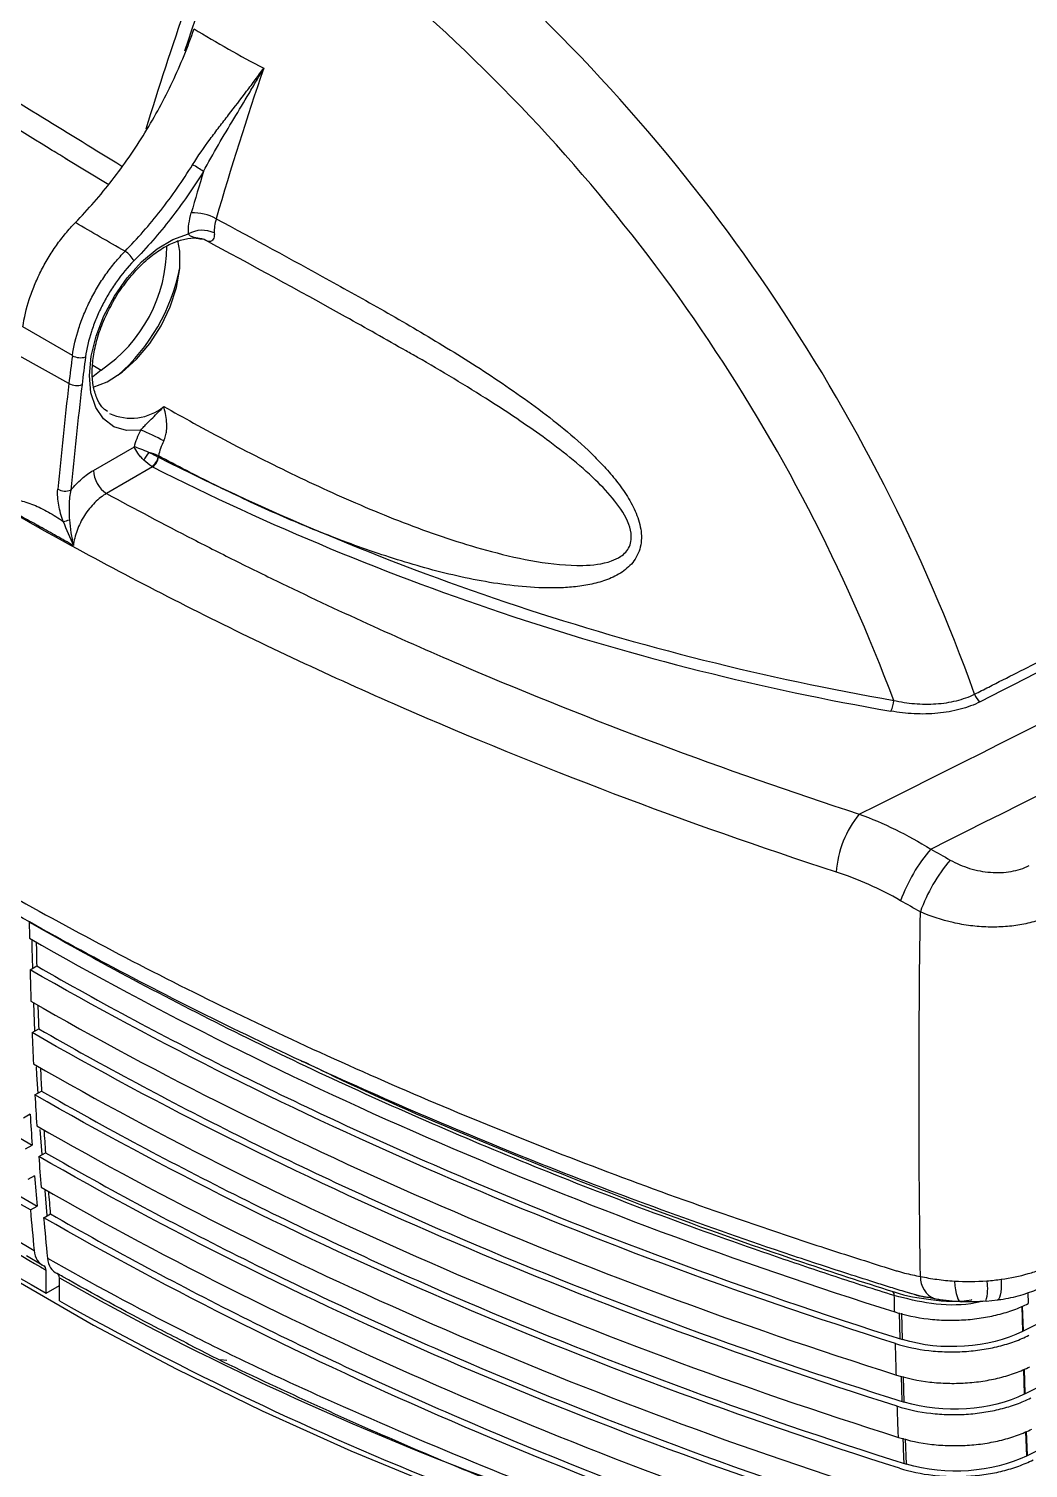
# Model space of a CAD drawing. Extents: x 14.8 to 109.8, y 1.6 to 86.6.
# Drawn here: x 17.715 to 20.906, y 3.93 to 8.526 of the extents above; entities that cross this region are included whole.
import ezdxf

# ---------------------------------------------------------------- set-up
doc = ezdxf.new("R2010")
doc.units = 0
doc.header["$MEASUREMENT"] = 0
doc.layers.add('OBJECT', color=7, linetype='CONTINUOUS')

msp = doc.modelspace()

# ---------------------------------------------------------------- linework, layer by layer
at = {"layer": 'OBJECT'}
for p, q in [((17.831, 8.1128), (17.9701, 8.0289)), ((17.8539, 7.4822), (17.6957, 7.5743)), ((17.8426, 7.3931), (17.684, 7.482)), ((17.9188, 7.4521), (17.9453, 7.4363)), ((17.9453, 7.4363), (17.9186, 7.4141)), ((17.9208, 7.1157), (18.0516, 7.1913)), ((18.1098, 7.1269), (17.9632, 7.0422)), ((18.1289, 7.1623), (18.1281, 7.1584)), ((17.7187, 5.5211), (17.7399, 5.5333)), ((17.7339, 5.3257), (17.7305, 5.4148)), ((17.7249, 5.3205), (17.7461, 5.3328)), ((17.7342, 5.1217), (17.7554, 5.134)), ((17.7188, 5.0598), (17.6975, 5.0475)), ((17.7572, 4.9309), (17.7514, 5.0108)), ((17.7041, 4.9493), (17.7254, 4.9615)), ((17.7466, 4.9248), (17.7678, 4.937)), ((17.7328, 4.8637), (17.7115, 4.8514)), ((17.7196, 4.7541), (17.7409, 4.7664)), ((17.7621, 4.7296), (17.7834, 4.7419)), ((17.7076, 4.6089), (17.7572, 4.579)), ((17.7702, 4.4883), (17.8124, 4.5127)), ((20.6074, 4.4701), (20.5941, 4.4727)), ((20.7718, 4.4633), (20.8078, 4.4675)), ((20.9053, 4.4905), (20.9061, 4.4551)), ((20.4976, 4.3427), (20.4951, 4.4257)), ((20.5043, 4.3404), (20.5022, 4.4242)), ((20.8854, 4.4467), (20.8874, 4.3664)), ((20.8869, 4.4474), (20.8889, 4.3672)), ((20.8873, 4.4475), (20.8896, 4.3687)), ((18.3469, 4.2733), (18.3269, 4.2757)), ((20.8908, 4.2453), (20.8933, 4.1662)), ((20.8924, 4.246), (20.8949, 4.167)), ((20.8932, 4.2463), (20.8955, 4.1683)), ((20.5036, 4.1424), (20.5011, 4.224)), ((20.5103, 4.1401), (20.5077, 4.2227)), ((20.8974, 4.0464), (20.9004, 3.9684)), ((20.899, 4.047), (20.902, 3.9692)), ((20.8991, 4.0471), (20.9026, 3.9707)), ((20.5174, 3.9423), (20.5144, 4.0236))]:
    msp.add_line(p, q, dxfattribs=at)
at = {"layer": 'OBJECT', "flags": 128}
for points in [[(18.072, 7.2446), (18.0263, 7.2432), (17.9861, 7.2552), (17.9529, 7.2801), (17.9283, 7.3168), (17.9132, 7.3637), (17.9083, 7.419), (17.9139, 7.4801), (17.9296, 7.5446), (17.9547, 7.6097), (17.9884, 7.6727), (18.029, 7.7308), (18.0749, 7.7816), (18.1242, 7.823), (18.1747, 7.8531), (18.2243, 7.8708)], [(17.9203, 7.3811), (17.9649, 7.3987), (18.0126, 7.4293), (18.0588, 7.4707), (18.1011, 7.521), (18.1375, 7.5778), (18.1665, 7.6385), (18.1866, 7.7003), (18.1969, 7.7602), (18.1969, 7.8155), (18.1907, 7.8503)], [(17.727, 5.5259), (17.7254, 5.5906), (17.7249, 5.6163)], [(16.5681, 5.3493), (16.7643, 5.1759), (16.9727, 5.0073), (17.193, 4.8438), (17.4249, 4.6857), (17.6679, 4.5333), (17.9216, 4.3868), (18.1856, 4.2466), (18.4595, 4.1127), (18.7426, 3.9855), (19.0347, 3.8652), (19.3352, 3.7519)], [(17.744, 5.1274), (17.7407, 5.1861), (17.7393, 5.2115)], [(17.7735, 4.7362), (17.7687, 4.7899), (17.7665, 4.8159)], [(20.6703, 4.5272), (20.6719, 4.5122), (20.6738, 4.4989), (20.6761, 4.4873), (20.6787, 4.4777), (20.6816, 4.4701), (20.6848, 4.4649), (20.6881, 4.4619), (20.6916, 4.4613)], [(20.8201, 4.5329), (20.8201, 4.5176), (20.8196, 4.5039), (20.8185, 4.4921), (20.8169, 4.4824), (20.8148, 4.475), (20.8122, 4.4699), (20.8092, 4.4673), (20.808, 4.4669)], [(20.5806, 4.4754), (20.5624, 4.4789), (20.5159, 4.4916), (20.5159, 4.4916), (20.5159, 4.4916)]]:
    msp.add_lwpolyline(points, dxfattribs=at)
at = {"layer": 'OBJECT'}
for centre, radius, start, end in [((27.9746, 5.1996), 10.333, 158.47585, 163.09079), ((28.0656, 5.1805), 10.3835, 158.49791, 161.6186), ((15.3006, 4.4485), 5.7745, 19.76534, 48.6354), ((15.2572, 4.425), 5.5741, 20.5476, 48.0287), ((27.9398, 5.147), 10.018, 161.0503, 163.93287), ((17.9832, 7.6526), 0.5078, 55.2933, 59.9267), ((27.7437, 5.2015), 9.8962, 163.15074, 163.94579), ((18.2394, 7.7844), 0.154, 61.4259, 92.2318), ((18.2687, 7.7929), 0.0897, 64.6783, 119.6944), ((17.6812, 7.8298), 0.4739, 303.8652, 0.2139), ((17.9831, 7.7507), 0.0753, 27.0154, 59.0853), ((17.5902, 7.8841), 0.619, 311.3343, 348.671), ((21.853, 6.9296), 4.0371, 172.1339, 173.4081), ((17.8798, 7.5308), 0.0551, 241.9502, 286.6952), ((21.8645, 6.9297), 4.0065, 172.1347, 173.4075), ((34.0868, 5.5161), 16.3523, 173.40881, 174.59747), ((17.8675, 7.4401), 0.0532, 242.1553, 288.6188), ((34.0993, 5.5161), 16.3227, 173.40892, 174.59726), ((18.0411, 7.4478), 0.1652, 245.445, 309.307), ((17.887, 6.7576), 0.5209, 60.2413, 69.1978), ((18.2735, 7.0364), 0.2223, 141.9968, 149.6262), ((18.0729, 7.0542), 0.1217, 62.5899, 77.9191), ((18.0781, 7.1702), 0.0514, 305.0055, 346.6397), ((18.081, 7.1666), 0.0491, 305.9885, 349.6347), ((21.9073, 14.6547), 8.4314, 243.23058, 260.16984), ((21.9241, 14.6952), 8.4389, 243.27655, 260.12387), ((18.0129, 7.1199), 0.0922, 182.6055, 237.3944), ((17.8311, 7.1014), 0.0516, 242.3493, 290.3394), ((17.7839, 7.1272), 0.1794, 283.0851, 289.7014), ((-31.9591, 111.0456), 117.3404, 296.482996, 297.455829), ((-31.8454, 111.0184), 117.4669, 296.514714, 297.507619), ((20.7812, 6.4156), 0.0485, 197.2517, 233.4761), ((20.3808, 6.3876), 0.096, 334.9853, 356.2939), ((-30.9809, 107.8154), 115.7239, 296.629597, 298.446018), ((20.6095, 5.8148), 0.3167, 140.0573, 176.6766), ((20.9873, 5.5672), 0.5188, 139.1166, 160.3269), ((21.058, 5.5297), 0.5268, 139.5369, 160.4192), ((-30.9788, 107.6062), 115.7176, 296.633273, 298.446025), ((30.8646, 5.8228), 13.1494, 180.65139, 180.87491), ((-30.9753, 107.3923), 115.7048, 296.638473, 298.446021), ((30.9519, 5.8372), 13.2155, 180.98445, 181.31736), ((20.9092, 10.0536), 6.3896, 224.5879, 240.57594), ((30.5785, 5.8167), 12.8631, 181.31686, 181.7647), ((30.4439, 5.8251), 12.7073, 181.87905, 182.22038), ((30.2242, 5.8041), 12.5086, 182.21562, 182.67231), ((30.7334, 5.8436), 12.9973, 182.80082, 183.12975), ((29.9361, 5.7895), 12.2202, 183.13241, 183.59606), ((29.6787, 5.8132), 11.9836, 183.60436, 184.07522), ((29.7139, 5.7882), 11.9763, 183.72346, 184.07524), ((21.526, 11.0441), 7.4919, 234.66147, 239.91119), ((29.5834, 5.7662), 11.8667, 184.06604, 184.53967), ((29.3702, 5.7899), 11.6742, 184.55039, 185.02989), ((29.4611, 5.7695), 11.7229, 184.6751, 185.02916), ((29.1596, 5.7587), 11.484, 185.01846, 185.66442), ((29.202, 5.7342), 11.484, 185.01846, 185.66442), ((22.5446, 12.8804), 9.5918, 240.43853, 249.96308), ((20.6375, 4.5394), 0.0756, 177.9897, 246.5658), ((20.6377, 4.5021), 0.139, 343.7126, 10.6887), ((22.8957, 13.5473), 10.4091, 240.76902, 255.91269), ((20.4635, 4.4826), 0.0151, 353.4062, 46.561), ((24.1451, 15.3501), 13.7095, 233.82436, 245.9685), ((24.0996, 15.4796), 13.9805, 233.93806, 246.06731), ((24.0632, 15.411), 14.1273, 233.93811, 246.06727)]:
    msp.add_arc(centre, radius, start, end, dxfattribs=at)
for points, knots in [([(17.678, 7.423), (17.6569, 7.4353), (17.5521, 7.4965), (17.3793, 7.6164), (17.161, 7.789), (16.9837, 7.9628), (16.8638, 8.1176), (16.7916, 8.2381), (16.7486, 8.3333), (16.7218, 8.4232), (16.7138, 8.4857), (16.7141, 8.5321), (16.7188, 8.5708), (16.7353, 8.6153), (16.7666, 8.6554), (16.8182, 8.6814), (16.886, 8.6868), (16.9911, 8.6666), (17.13, 8.614), (17.3047, 8.5199), (17.5118, 8.3945), (17.7449, 8.2513), (17.9269, 8.1398), (18.012, 8.0877)], [0, 0, 0, 0, 0.022332, 0.110586, 0.198728, 0.288602, 0.350567, 0.382839, 0.415012, 0.439034, 0.456667, 0.460787, 0.472881, 0.485001, 0.499828, 0.524551, 0.557551, 0.590697, 0.662653, 0.734957, 0.807225, 0.90989, 1, 1, 1, 1]), ([(20.7349, 6.4013), (20.7499, 6.4089), (20.8252, 6.4469), (21.141, 6.6068), (21.9197, 7.005), (23.1043, 7.6263), (24.1769, 8.2051), (24.7736, 8.5364), (24.9089, 8.6115)], [0, 0, 0, 0, 0.010594, 0.052969, 0.22247, 0.561523, 0.900577, 1, 1, 1, 1]), ([(24.9089, 8.577), (24.6447, 8.4306), (24.0164, 8.0827), (23.0086, 7.5424), (21.889, 6.9542), (21.1312, 6.5692), (20.7523, 6.3767)], [0, 0, 0, 0, 0.194775, 0.46307, 0.731535, 1, 1, 1, 1]), ([(17.8635, 7.9072), (17.9046, 7.9494), (17.9437, 7.9945), (17.9992, 8.0663), (18.0172, 8.0909), (18.0522, 8.1416), (18.0692, 8.1677), (18.1179, 8.2472), (18.1472, 8.3013), (18.1865, 8.3844), (18.1988, 8.4124), (18.2219, 8.4689), (18.2326, 8.4975), (18.2424, 8.526)], [0, 0, 0, 0, 0.25, 0.25, 0.375, 0.375, 0.5, 0.5, 0.75, 0.75, 0.875, 0.875, 1, 1, 1, 1]), ([(17.8378, 8.1083), (17.8216, 8.1181), (17.7101, 8.1861), (17.5432, 8.2904), (17.3975, 8.3745), (17.3389, 8.4083)], [0, 0, 0, 0, 0.092436, 0.635627, 1, 1, 1, 1]), ([(18.2377, 8.092), (18.2553, 8.1202), (18.2743, 8.1471), (18.3033, 8.1867), (18.3131, 8.1997), (18.3328, 8.2256), (18.3427, 8.2385), (18.3721, 8.2766), (18.3915, 8.3016), (18.4196, 8.3387), (18.4289, 8.351), (18.4425, 8.3695), (18.447, 8.3756), (18.4559, 8.3879), (18.4604, 8.3941), (18.4647, 8.4002)], [0, 0, 0, 0, 0.25, 0.25, 0.375, 0.375, 0.5, 0.5, 0.75, 0.75, 0.875, 0.875, 0.9375, 0.9375, 1, 1, 1, 1]), ([(18.2723, 8.07), (18.2875, 8.0993), (18.3037, 8.1277), (18.3363, 8.1837), (18.3529, 8.2113), (18.3858, 8.2659), (18.4021, 8.2929), (18.426, 8.3333), (18.4339, 8.3467), (18.4495, 8.3735), (18.4572, 8.3869), (18.4647, 8.4002)], [0, 0, 0, 0, 0.25, 0.25, 0.5, 0.5, 0.75, 0.75, 0.875, 0.875, 1, 1, 1, 1]), ([(18.0218, 7.8154), (18.0416, 7.8356), (18.0611, 7.8568), (18.0992, 7.9003), (18.1362, 7.9452), (18.1712, 7.9927), (18.2053, 8.0414), (18.2218, 8.0665), (18.2377, 8.092)], [0, 0, 0, 0, 0.25, 0.25, 0.5, 0.75, 0.75, 1, 1, 1, 1]), ([(18.2723, 8.07), (18.2394, 8.0171), (18.2044, 7.9669), (18.1304, 7.8719), (18.0913, 7.8271), (18.0502, 7.7849)], [0, 0, 0, 0, 0.5, 0.5, 1, 1, 1, 1]), ([(17.6957, 7.5743), (17.6997, 7.6031), (17.7066, 7.6323), (17.7209, 7.6769), (17.7265, 7.692), (17.7387, 7.7216), (17.7454, 7.7363), (17.76, 7.7651), (17.7678, 7.7794), (17.7846, 7.8074), (17.7936, 7.8212), (17.8122, 7.8475), (17.8219, 7.8601), (17.8421, 7.8844), (17.8526, 7.8961), (17.8635, 7.9072)], [0, 0, 0, 0, 0.25, 0.25, 0.375, 0.375, 0.5, 0.5, 0.625, 0.625, 0.75, 0.75, 0.875, 0.875, 1, 1, 1, 1]), ([(18.3131, 7.9196), (18.4311, 7.8555), (18.5519, 7.7902), (18.7363, 7.6885), (18.7983, 7.6539), (18.9231, 7.5826), (18.986, 7.5458), (19.0805, 7.4882), (19.1121, 7.4685), (19.1752, 7.4281), (19.2068, 7.4074), (19.2697, 7.3645), (19.3009, 7.3425), (19.3628, 7.2967), (19.3935, 7.273), (19.4535, 7.2233), (19.4829, 7.1975), (19.5253, 7.1562), (19.5391, 7.142), (19.5661, 7.1126), (19.5791, 7.0974), (19.6038, 7.0658), (19.6156, 7.0494), (19.6368, 7.0152), (19.6462, 6.9975), (19.6576, 6.9698), (19.661, 6.9604), (19.6664, 6.9409), (19.6684, 6.9311), (19.6708, 6.9116), (19.6711, 6.9017), (19.6698, 6.8824), (19.6681, 6.8731), (19.6628, 6.8552), (19.6591, 6.8466), (19.65, 6.8308), (19.6446, 6.8235), (19.627, 6.8037), (19.6131, 6.7932), (19.5829, 6.7756), (19.5668, 6.7688), (19.5339, 6.7578), (19.517, 6.7536), (19.4826, 6.747), (19.4651, 6.7447), (19.4303, 6.7416), (19.4129, 6.7407), (19.3605, 6.7399), (19.3255, 6.7415), (19.2556, 6.7478), (19.2206, 6.7525), (19.1509, 6.7641), (19.1162, 6.7711), (19.0132, 6.7944), (18.9458, 6.8134), (18.813, 6.8556), (18.7477, 6.8789), (18.6189, 6.9287), (18.5555, 6.9552), (18.4305, 7.0107), (18.3689, 7.0397), (18.2476, 7.0996), (18.1877, 7.1305), (18.1289, 7.1623)], [0, 0, 0, 0, 0.125, 0.125, 0.1875, 0.1875, 0.25, 0.25, 0.28125, 0.28125, 0.3125, 0.3125, 0.34375, 0.34375, 0.375, 0.375, 0.40625, 0.40625, 0.421875, 0.421875, 0.4375, 0.4375, 0.453125, 0.453125, 0.46875, 0.46875, 0.476562, 0.476562, 0.484375, 0.484375, 0.492187, 0.492187, 0.5, 0.5, 0.507812, 0.507812, 0.515625, 0.515625, 0.53125, 0.53125, 0.546875, 0.546875, 0.5625, 0.5625, 0.578125, 0.578125, 0.59375, 0.59375, 0.625, 0.625, 0.65625, 0.65625, 0.6875, 0.6875, 0.75, 0.75, 0.8125, 0.8125, 0.875, 0.875, 0.9375, 0.9375, 1, 1, 1, 1]), ([(18.2243, 7.8708), (18.2239, 7.8812), (18.2245, 7.8923), (18.2276, 7.9148), (18.23, 7.9264), (18.2334, 7.9383)], [0, 0, 0, 0, 0.5, 0.5, 1, 1, 1, 1]), ([(18.3131, 7.9196), (18.3108, 7.9116), (18.3091, 7.9038), (18.3071, 7.8885), (18.3067, 7.881), (18.307, 7.874)], [0, 0, 0, 0, 0.5, 0.5, 1, 1, 1, 1]), ([(18.2652, 7.8552), (18.2578, 7.8566), (18.2464, 7.8589), (18.2325, 7.8618), (18.2265, 7.8684), (18.2243, 7.8708)], [0, 0, 0, 0, 0.542143, 0.830143, 1, 1, 1, 1]), ([(18.307, 7.874), (18.3073, 7.8692), (18.3069, 7.8653), (18.3056, 7.8586), (18.3046, 7.856), (18.301, 7.8499), (18.2979, 7.8479), (18.2915, 7.8463), (18.2881, 7.8466), (18.2815, 7.8487), (18.2783, 7.8505), (18.2753, 7.8528)], [0, 0, 0, 0, 0.125, 0.125, 0.25, 0.25, 0.5, 0.5, 0.75, 0.75, 1, 1, 1, 1]), ([(17.8539, 7.4822), (17.8579, 7.5109), (17.8647, 7.54), (17.8791, 7.5845), (17.8846, 7.5996), (17.8968, 7.6292), (17.9035, 7.6438), (17.918, 7.6727), (17.9258, 7.6869), (17.9426, 7.7149), (17.9516, 7.7287), (17.9703, 7.7552), (17.9802, 7.7681), (18.0005, 7.7926), (18.011, 7.8043), (18.0218, 7.8154)], [0, 0, 0, 0, 0.25, 0.25, 0.375, 0.375, 0.5, 0.5, 0.625, 0.625, 0.75, 0.75, 0.875, 0.875, 1, 1, 1, 1]), ([(17.9832, 7.6529), (17.9836, 7.6537), (17.9934, 7.6732), (18.0183, 7.7085), (18.0568, 7.7561), (18.0989, 7.7958), (18.142, 7.8266), (18.1842, 7.8476), (18.2231, 7.8576), (18.25, 7.859), (18.2622, 7.8554), (18.2649, 7.8546)], [0, 0, 0, 0, 0.005969, 0.143849, 0.281566, 0.418797, 0.555296, 0.690942, 0.826092, 0.961736, 1, 1, 1, 1]), ([(18.2753, 7.8528), (18.2752, 7.8528), (18.273, 7.8534), (18.2697, 7.8543), (18.2663, 7.855), (18.2652, 7.8552)], [0, 0, 0, 0, 0.017737, 0.679141, 1, 1, 1, 1]), ([(18.9199, 7.4971), (18.8551, 7.5338), (18.635, 7.6583), (18.4241, 7.7723), (18.2753, 7.8528)], [0, 0, 0, 0, 0.294634, 1, 1, 1, 1]), ([(18.0502, 7.7849), (18.0302, 7.7645), (18.0116, 7.7421), (17.9859, 7.7057), (17.9776, 7.693), (17.962, 7.6671), (17.9548, 7.654), (17.9414, 7.6274), (17.9352, 7.6139), (17.9239, 7.5865), (17.9188, 7.5726), (17.9056, 7.5315), (17.8993, 7.5045), (17.8956, 7.478)], [0, 0, 0, 0, 0.25, 0.25, 0.375, 0.375, 0.5, 0.5, 0.625, 0.625, 0.75, 0.75, 1, 1, 1, 1]), ([(17.966, 7.3034), (17.9598, 7.3081), (17.9462, 7.3186), (17.9304, 7.3469), (17.9191, 7.3857), (17.9158, 7.4334), (17.9207, 7.4862), (17.9341, 7.5423), (17.9545, 7.599), (17.9738, 7.6352), (17.9832, 7.6529)], [0, 0, 0, 0, 0.102112, 0.226831, 0.35967, 0.489044, 0.617755, 0.74662, 0.875942, 1, 1, 1, 1]), ([(18.1457, 7.32), (18.1773, 7.3023), (18.2819, 7.2436), (18.4646, 7.1475), (18.6979, 7.0362), (18.9396, 6.9347), (19.1539, 6.8637), (19.3363, 6.8221), (19.4658, 6.8082), (19.5575, 6.8176), (19.602, 6.8381), (19.6213, 6.8541), (19.6336, 6.872), (19.6385, 6.8905), (19.6391, 6.9148), (19.6277, 6.9601), (19.5862, 7.0214), (19.5209, 7.0909), (19.4431, 7.1581), (19.3305, 7.2434), (19.1675, 7.3514), (19.0205, 7.4406), (18.9319, 7.4903), (18.9199, 7.4971)], [0, 0, 0, 0, 0.044358, 0.147067, 0.24977, 0.353453, 0.457061, 0.515169, 0.573915, 0.611494, 0.624981, 0.633305, 0.641507, 0.650016, 0.654078, 0.667148, 0.696907, 0.728489, 0.767316, 0.806462, 0.881743, 0.98394, 1, 1, 1, 1]), ([(18.072, 7.2446), (18.0757, 7.2487), (18.0791, 7.2524), (18.0857, 7.2594), (18.0889, 7.2627), (18.0982, 7.2722), (18.1042, 7.2781), (18.1162, 7.2898), (18.1221, 7.2957), (18.1339, 7.3076), (18.1398, 7.3137), (18.1457, 7.32)], [0, 0, 0, 0, 0.125, 0.125, 0.25, 0.25, 0.5, 0.5, 0.75, 0.75, 1, 1, 1, 1]), ([(18.1455, 7.2098), (18.1482, 7.2151), (18.1501, 7.2205), (18.1531, 7.2316), (18.1541, 7.2371), (18.1558, 7.2528), (18.1556, 7.2627), (18.154, 7.281), (18.1526, 7.2895), (18.1494, 7.3054), (18.1475, 7.3129), (18.1457, 7.32)], [0, 0, 0, 0, 0.125, 0.125, 0.25, 0.25, 0.5, 0.5, 0.75, 0.75, 1, 1, 1, 1]), ([(18.0817, 7.1488), (18.0782, 7.1523), (18.0748, 7.1559), (18.0686, 7.1631), (18.0657, 7.1667), (18.0579, 7.1778), (18.0539, 7.1849), (18.0516, 7.1913)], [0, 0, 0, 0, 0.25, 0.25, 0.5, 0.5, 1, 1, 1, 1]), ([(18.0983, 7.1732), (18.0892, 7.177), (18.0803, 7.1805), (18.0641, 7.1866), (18.057, 7.1892), (18.0516, 7.1913)], [0, 0, 0, 0, 0.5, 0.5, 1, 1, 1, 1]), ([(18.1455, 7.2098), (18.1416, 7.202), (18.1382, 7.1941), (18.1327, 7.1782), (18.1304, 7.1702), (18.1289, 7.1623)], [0, 0, 0, 0, 0.5, 0.5, 1, 1, 1, 1]), ([(17.8491, 7.053), (17.8545, 7.0596), (17.8601, 7.0659), (17.8718, 7.078), (17.8778, 7.0837), (17.8959, 7.0995), (17.9082, 7.1084), (17.9208, 7.1157)], [0, 0, 0, 0, 0.25, 0.25, 0.5, 0.5, 1, 1, 1, 1]), ([(17.8246, 6.9525), (17.8183, 6.9699), (17.8133, 6.9874), (17.8085, 7.0136), (17.8074, 7.0224), (17.8063, 7.0394), (17.8064, 7.0477), (17.8072, 7.0557)], [0, 0, 0, 0, 0.5, 0.5, 0.75, 0.75, 1, 1, 1, 1]), ([(17.8491, 7.053), (17.8455, 7.0383), (17.8439, 7.0225), (17.8427, 6.9905), (17.8432, 6.9744), (17.8444, 6.9583)], [0, 0, 0, 0, 0.5, 0.5, 1, 1, 1, 1]), ([(17.9632, 7.0422), (17.9567, 7.0386), (17.9503, 7.0343), (17.9377, 7.0246), (17.9315, 7.0191), (17.9194, 7.007), (17.9136, 7.0006), (17.9026, 6.9869), (17.8973, 6.9795), (17.8876, 6.9643), (17.8832, 6.9565), (17.8752, 6.9406), (17.8716, 6.9323), (17.8656, 6.9159), (17.8631, 6.9078), (17.8591, 6.8916), (17.8577, 6.8835), (17.8568, 6.8757)], [0, 0, 0, 0, 0.125, 0.125, 0.25, 0.25, 0.375, 0.375, 0.5, 0.5, 0.625, 0.625, 0.75, 0.75, 0.875, 0.875, 1, 1, 1, 1]), ([(17.9632, 7.0422), (18.0536, 6.9928), (18.1455, 6.9441), (18.2857, 6.8722), (18.3328, 6.8483), (18.4275, 6.8011), (18.4751, 6.7778), (18.7147, 6.662), (18.9108, 6.5731), (19.5122, 6.3169), (19.9306, 6.1603), (20.3667, 6.0181)], [0, 0, 0, 0, 0.125, 0.125, 0.1875, 0.1875, 0.25, 0.25, 0.5, 0.5, 1, 1, 1, 1]), ([(17.6372, 7.0194), (17.6404, 7.021), (17.644, 7.0219), (17.6512, 7.0231), (17.6549, 7.0233), (17.6662, 7.0233), (17.6739, 7.0223), (17.6975, 7.0177), (17.7135, 7.0125), (17.7455, 6.9994), (17.7615, 6.9915), (17.7932, 6.9737), (17.809, 6.9637), (17.8246, 6.9525)], [0, 0, 0, 0, 0.0625, 0.0625, 0.125, 0.125, 0.25, 0.25, 0.5, 0.5, 0.75, 0.75, 1, 1, 1, 1]), ([(17.8568, 6.8757), (17.839, 6.8861), (17.8213, 6.8963), (17.7858, 6.9163), (17.768, 6.9262), (17.7327, 6.9458), (17.715, 6.9554), (17.6886, 6.9696), (17.6798, 6.9743), (17.6666, 6.9811), (17.6622, 6.9833), (17.6556, 6.9865), (17.6534, 6.9876), (17.6501, 6.989), (17.649, 6.9895), (17.6473, 6.9902), (17.6468, 6.9904), (17.646, 6.9906), (17.6457, 6.9907), (17.6453, 6.9908), (17.6452, 6.9908), (17.6449, 6.9908), (17.6448, 6.9908), (17.6447, 6.9906)], [0, 0, 0, 0, 0.25, 0.25, 0.5, 0.5, 0.75, 0.75, 0.875, 0.875, 0.9375, 0.9375, 0.96875, 0.96875, 0.984375, 0.984375, 0.992188, 0.992188, 0.996094, 0.996094, 0.998047, 0.998047, 1, 1, 1, 1]), ([(20.2934, 5.8332), (19.8084, 5.9912), (19.3452, 6.1669), (18.6823, 6.4565), (18.4667, 6.5574), (18.0463, 6.768), (17.842, 6.8775), (17.6447, 6.9906)], [0, 0, 0, 0, 0.5, 0.5, 0.75, 0.75, 1, 1, 1, 1]), ([(17.8444, 6.9583), (17.8455, 6.9443), (17.847, 6.9304), (17.8512, 6.9028), (17.8537, 6.8891), (17.8568, 6.8757)], [0, 0, 0, 0, 0.5, 0.5, 1, 1, 1, 1]), ([(15.664, 6.5537), (15.8037, 6.4063), (15.9516, 6.2628), (16.2635, 5.9829), (16.4274, 5.8467), (16.943, 5.4487), (17.3181, 5.1978), (17.7254, 4.9615)], [0, 0, 0, 0, 0.25, 0.25, 0.5, 0.5, 1, 1, 1, 1]), ([(20.4767, 6.3814), (20.4985, 6.3765), (20.5207, 6.3731), (20.5546, 6.3702), (20.5661, 6.3697), (20.5891, 6.3694), (20.6004, 6.3698), (20.6228, 6.3712), (20.6338, 6.3724), (20.6557, 6.3757), (20.6665, 6.3778), (20.6875, 6.383), (20.6975, 6.386), (20.7169, 6.393), (20.7262, 6.3969), (20.7349, 6.4013)], [0, 0, 0, 0, 0.25, 0.25, 0.375, 0.375, 0.5, 0.5, 0.625, 0.625, 0.75, 0.75, 0.875, 0.875, 1, 1, 1, 1]), ([(15.6837, 6.3551), (15.8231, 6.2081), (15.9708, 6.0648), (16.282, 5.7856), (16.4456, 5.6496), (16.9601, 5.2525), (17.3345, 5.0021), (17.7409, 4.7664)], [0, 0, 0, 0, 0.25, 0.25, 0.5, 0.5, 1, 1, 1, 1]), ([(20.7523, 6.3767), (20.7331, 6.367), (20.712, 6.3591), (20.6775, 6.3499), (20.6656, 6.3473), (20.6416, 6.3431), (20.6294, 6.3414), (20.6047, 6.3391), (20.5922, 6.3383), (20.5669, 6.3378), (20.5542, 6.3379), (20.5167, 6.3397), (20.492, 6.3426), (20.4678, 6.347)], [0, 0, 0, 0, 0.25, 0.25, 0.375, 0.375, 0.5, 0.5, 0.625, 0.625, 0.75, 0.75, 1, 1, 1, 1]), ([(17.7196, 4.7541), (17.3117, 4.9907), (16.9367, 5.2416), (16.2506, 5.771), (15.9396, 6.0495), (15.6615, 6.3423)], [0, 0, 0, 0, 0.5, 0.5, 1, 1, 1, 1]), ([(20.6573, 5.8715), (20.6767, 5.8606), (20.6973, 5.8518), (20.73, 5.8417), (20.7412, 5.839), (20.7634, 5.8347), (20.7746, 5.8332), (20.797, 5.8315), (20.8083, 5.8313), (20.8302, 5.8323), (20.8409, 5.8334), (20.8617, 5.837), (20.8719, 5.8395), (20.8913, 5.8457), (20.9005, 5.8495), (20.9092, 5.8538)], [0, 0, 0, 0, 0.25, 0.25, 0.375, 0.375, 0.5, 0.5, 0.625, 0.625, 0.75, 0.75, 0.875, 0.875, 1, 1, 1, 1]), ([(17.581, 5.8025), (17.6908, 5.7394), (17.8028, 5.6774), (18.0302, 5.5561), (18.1457, 5.4968), (18.498, 5.3225), (18.7402, 5.2113), (19.1147, 5.0523), (19.2412, 5.0007), (19.4971, 4.9003), (19.6266, 4.8515), (19.8886, 4.7567), (20.0212, 4.7107), (20.2222, 4.6439), (20.2896, 4.6219), (20.3913, 4.5896), (20.4338, 4.5762), (20.4764, 4.5629), (20.4892, 4.559), (20.4935, 4.5576), (20.502, 4.5551), (20.5063, 4.554), (20.5276, 4.5485), (20.5448, 4.545), (20.5619, 4.5421)], [0, 0, 0, 0, 0.125, 0.125, 0.25, 0.25, 0.5, 0.5, 0.625, 0.625, 0.75, 0.75, 0.875, 0.875, 0.9375, 0.9375, 0.96875, 0.976562, 0.976562, 0.980469, 0.980469, 0.984375, 0.984375, 1, 1, 1, 1]), ([(16.2154, 5.723), (16.3268, 5.6264), (16.4421, 5.5299), (16.6802, 5.3388), (16.8031, 5.2443), (17.0561, 5.0589), (17.1862, 4.9681), (17.4536, 4.7921), (17.5909, 4.707), (17.7317, 4.6252)], [0, 0, 0, 0, 0.25, 0.25, 0.5, 0.5, 0.75, 0.75, 1, 1, 1, 1]), ([(20.5159, 4.4916), (20.4993, 4.4967), (20.4827, 4.5019), (20.4494, 4.5123), (20.3997, 4.528), (20.2841, 4.5649), (20.1858, 4.5973), (19.9904, 4.6631), (19.8615, 4.7084), (19.6068, 4.8015), (19.4808, 4.8494), (19.2319, 4.9479), (19.1088, 4.9985), (18.7446, 5.1542), (18.5089, 5.2628), (18.166, 5.4331), (18.0534, 5.491), (17.8319, 5.6094), (17.7228, 5.6698), (17.6157, 5.7313)], [0, 0, 0, 0, 0.015625, 0.015625, 0.03125, 0.0625, 0.125, 0.125, 0.25, 0.25, 0.375, 0.375, 0.5, 0.5, 0.75, 0.75, 0.875, 0.875, 1, 1, 1, 1]), ([(20.9818, 5.6957), (20.9675, 5.689), (20.9523, 5.6832), (20.9202, 5.6732), (20.9034, 5.669), (20.869, 5.6626), (20.8513, 5.6604), (20.815, 5.6576), (20.7963, 5.6572), (20.7591, 5.6582), (20.7405, 5.6596), (20.7126, 5.6631), (20.7033, 5.6645), (20.6847, 5.6678), (20.6754, 5.6696), (20.6295, 5.68), (20.5947, 5.6915), (20.5617, 5.7062)], [0, 0, 0, 0, 0.125, 0.125, 0.25, 0.25, 0.375, 0.375, 0.5, 0.5, 0.625, 0.625, 0.6875, 0.6875, 0.75, 0.75, 1, 1, 1, 1]), ([(20.4785, 4.4809), (20.4468, 4.4905), (20.4152, 4.5004), (20.3522, 4.5208), (20.3207, 4.5311), (20.2266, 4.5622), (20.1641, 4.5832), (19.978, 4.6472), (19.8553, 4.691), (19.4919, 4.826), (19.2556, 4.9207), (18.7948, 5.1197), (18.5703, 5.2239), (18.2425, 5.3875), (18.1347, 5.4432), (17.9228, 5.5567), (17.8186, 5.6145), (17.7161, 5.6733)], [0, 0, 0, 0, 0.03125, 0.03125, 0.0625, 0.0625, 0.125, 0.125, 0.25, 0.25, 0.5, 0.5, 0.75, 0.75, 0.875, 0.875, 1, 1, 1, 1]), ([(17.7399, 5.5333), (17.8419, 5.4748), (17.9459, 5.4171), (18.1579, 5.3036), (18.266, 5.2477), (18.5943, 5.084), (18.8192, 4.9797), (19.5112, 4.6812), (19.9959, 4.5011), (20.5043, 4.3404)], [0, 0, 0, 0, 0.125, 0.125, 0.25, 0.25, 0.5, 0.5, 1, 1, 1, 1]), ([(17.7461, 5.3328), (17.8481, 5.2742), (17.9521, 5.2165), (18.164, 5.1031), (18.2721, 5.0472), (18.6004, 4.8836), (18.8252, 4.7793), (19.5172, 4.4808), (20.0018, 4.3008), (20.5103, 4.1401)], [0, 0, 0, 0, 0.125, 0.125, 0.25, 0.25, 0.5, 0.5, 1, 1, 1, 1]), ([(17.7291, 5.2209), (18.1407, 4.9845), (18.5771, 4.7671), (19.4979, 4.3695), (19.9824, 4.1893), (20.4916, 4.0281)], [0, 0, 0, 0, 0.5, 0.5, 1, 1, 1, 1]), ([(18.5841, 5.2303), (18.585, 5.2299), (18.5868, 5.229), (18.5886, 5.2282), (18.5894, 5.2278)], [0, 0, 0, 0, 0.4999011, 1, 1, 1, 1]), ([(18.5918, 5.2285), (18.6229, 5.2132), (18.8073, 5.1227), (19.1648, 4.9691), (19.6644, 4.7697), (20.1037, 4.6124), (20.3775, 4.5245), (20.4739, 4.4936)], [0, 0, 0, 0, 0.053866, 0.319063, 0.58685, 0.854637, 1, 1, 1, 1]), ([(20.4953, 3.9296), (19.9863, 4.0906), (19.5021, 4.2708), (18.5817, 4.6682), (18.1456, 4.8854), (17.7342, 5.1217)], [0, 0, 0, 0, 0.5, 0.5, 1, 1, 1, 1]), ([(17.7554, 5.134), (17.8573, 5.0755), (17.9612, 5.0179), (18.173, 4.9045), (18.281, 4.8487), (18.6091, 4.6851), (18.8337, 4.581), (19.5251, 4.2827), (20.0094, 4.1028), (20.5174, 3.9423)], [0, 0, 0, 0, 0.125, 0.125, 0.25, 0.25, 0.5, 0.5, 1, 1, 1, 1]), ([(17.74, 5.023), (18.1511, 4.7868), (18.587, 4.5697), (19.5068, 4.1726), (19.9907, 3.9925), (20.4993, 3.8316)], [0, 0, 0, 0, 0.5, 0.5, 1, 1, 1, 1]), ([(20.5036, 3.7342), (19.9954, 3.8951), (19.5119, 4.075), (18.5929, 4.4718), (18.1574, 4.6888), (17.7466, 4.9248)], [0, 0, 0, 0, 0.5, 0.5, 1, 1, 1, 1]), ([(17.7678, 4.937), (17.8696, 4.8786), (17.9733, 4.8211), (18.1848, 4.7078), (18.2927, 4.6521), (18.6202, 4.4888), (18.8445, 4.3848), (19.5349, 4.0869), (20.0185, 3.9073), (20.5258, 3.747)], [0, 0, 0, 0, 0.125, 0.125, 0.25, 0.25, 0.5, 0.5, 1, 1, 1, 1]), ([(17.7539, 4.8269), (18.1643, 4.5912), (18.5994, 4.3744), (19.5176, 3.978), (20.0006, 3.7982), (20.5083, 3.6375)], [0, 0, 0, 0, 0.5, 0.5, 1, 1, 1, 1]), ([(17.7834, 4.7419), (17.8849, 4.6836), (17.9884, 4.6261), (18.1995, 4.5132), (18.3071, 4.4575), (18.634, 4.2946), (18.8578, 4.1908), (19.5467, 3.8935), (20.0292, 3.7142), (20.5354, 3.5542)], [0, 0, 0, 0, 0.125, 0.125, 0.25, 0.25, 0.5, 0.5, 1, 1, 1, 1]), ([(20.5132, 3.5414), (20.0061, 3.702), (19.5237, 3.8815), (18.6066, 4.2776), (18.172, 4.4941), (17.7621, 4.7296)], [0, 0, 0, 0, 0.5, 0.5, 1, 1, 1, 1]), ([(17.7317, 4.6252), (17.7329, 4.6128), (17.7362, 4.6024), (17.7468, 4.5855), (17.7538, 4.5795), (17.7625, 4.576)], [0, 0, 0, 0, 0.5, 0.5, 1, 1, 1, 1]), ([(17.7741, 4.6007), (17.9149, 4.5199), (18.0592, 4.4425), (18.281, 4.3307), (18.3558, 4.2941), (18.5072, 4.2223), (18.5836, 4.187), (18.8151, 4.0829), (18.9724, 4.0157), (19.2934, 3.884), (19.457, 3.8195), (19.6235, 3.7556)], [0, 0, 0, 0, 0.25, 0.25, 0.375, 0.375, 0.5, 0.5, 0.75, 0.75, 1, 1, 1, 1]), ([(17.7741, 4.6007), (17.7753, 4.5883), (17.7786, 4.578), (17.7892, 4.561), (17.7962, 4.555), (17.8049, 4.5515)], [0, 0, 0, 0, 0.5, 0.5, 1, 1, 1, 1]), ([(17.77, 4.5617), (17.77, 4.5652), (17.7693, 4.5683), (17.7667, 4.5733), (17.7648, 4.5751), (17.7625, 4.576)], [0, 0, 0, 0, 0.5, 0.5, 1, 1, 1, 1]), ([(17.7702, 4.4883), (17.7701, 4.5005), (17.7701, 4.5126), (17.77, 4.5371), (17.77, 4.5494), (17.77, 4.5617)], [0, 0, 0, 0, 0.5, 0.5, 1, 1, 1, 1]), ([(18.2236, 4.3268), (18.2143, 4.3314), (18.1793, 4.3489), (18.0438, 4.4188), (17.9137, 4.4892), (17.8111, 4.548), (17.8049, 4.5515)], [0, 0, 0, 0, 0.0648498, 0.242756, 0.9545435, 1, 1, 1, 1]), ([(17.8124, 4.5372), (17.8124, 4.5407), (17.8117, 4.5439), (17.8091, 4.5488), (17.8072, 4.5506), (17.8049, 4.5515)], [0, 0, 0, 0, 0.5, 0.5, 1, 1, 1, 1]), ([(20.8201, 4.5329), (20.8502, 4.5372), (20.8788, 4.5432), (20.9197, 4.5547), (20.9331, 4.559), (20.9587, 4.5684), (20.9709, 4.5735), (20.9825, 4.5789)], [0, 0, 0, 0, 0.5, 0.5, 0.75, 0.75, 1, 1, 1, 1]), ([(17.8126, 4.4638), (17.8125, 4.476), (17.8125, 4.4881), (17.8124, 4.5126), (17.8124, 4.5249), (17.8124, 4.5372)], [0, 0, 0, 0, 0.5, 0.5, 1, 1, 1, 1]), ([(20.5619, 4.5421), (20.579, 4.5384), (20.5966, 4.5352), (20.6327, 4.5302), (20.6513, 4.5284), (20.6703, 4.5272)], [0, 0, 0, 0, 0.5, 0.5, 1, 1, 1, 1]), ([(20.4739, 4.4936), (20.4764, 4.4928), (20.4788, 4.4921), (20.4813, 4.4913), (20.4813, 4.4913), (20.4813, 4.4913), (20.4813, 4.4913)], [0, 0, 0, 0, 0.0002122048, 0.0002122048, 0.0002122048, 0.0002122648, 0.0002122648, 0.0002122648, 0.0002122648]), ([(20.4797, 4.4287), (20.4795, 4.4374), (20.4791, 4.4548), (20.4787, 4.4722), (20.4785, 4.4809)], [0, 0, 0, 0, 0.50002, 1, 1, 1, 1]), ([(20.7631, 4.463), (20.7497, 4.4599), (20.6973, 4.4481), (20.5944, 4.4512), (20.5172, 4.471), (20.4785, 4.4809)], [0, 0, 0, 0, 0.146188, 0.572985, 1, 1, 1, 1]), ([(20.4813, 4.4913), (20.4813, 4.4913), (20.516, 4.4798), (20.5964, 4.4657), (20.6845, 4.4593), (20.7255, 4.4677), (20.7258, 4.4678)], [0, 0, 0, 0, 0.00001, 0.481753, 0.995317, 1, 1, 1, 1]), ([(20.601, 4.4738), (20.5974, 4.4739), (20.5713, 4.4745), (20.5476, 4.4821), (20.5272, 4.4885)], [0, 0, 0, 0, 0.139442, 1, 1, 1, 1]), ([(20.616, 4.4687), (20.616, 4.4687), (20.616, 4.4687), (20.616, 4.4687), (20.6131, 4.4691), (20.6102, 4.4696), (20.6074, 4.4701)], [-0.00000006, -0.00000006, -0.00000006, -0.00000006, 0, 0, 0, 0.0002356266, 0.0002356266, 0.0002356266, 0.0002356266]), ([(20.6916, 4.4613), (20.6787, 4.4618), (20.666, 4.4627), (20.6471, 4.4645), (20.6408, 4.4652), (20.6315, 4.4664), (20.6268, 4.4671), (20.6222, 4.4677), (20.6191, 4.4682), (20.6175, 4.4684), (20.616, 4.4687)], [0, 0, 0, 0, 0.5, 0.5, 0.75, 0.75, 0.875, 0.9375, 0.9375, 1, 1, 1, 1]), ([(20.8079, 4.4671), (20.8114, 4.4676), (20.8371, 4.4708), (20.8805, 4.481), (20.9234, 4.4954), (20.9411, 4.5033), (20.9432, 4.5042)], [0, 0, 0, 0, 0.0720591, 0.5269411, 0.9418893, 1, 1, 1, 1]), ([(20.4797, 4.4287), (20.5133, 4.4181), (20.5489, 4.4106), (20.5957, 4.4052), (20.6052, 4.4043), (20.6241, 4.403), (20.6335, 4.4025), (20.6619, 4.4018), (20.6808, 4.4021), (20.7186, 4.4044), (20.7376, 4.4065), (20.7743, 4.4121), (20.7922, 4.4156), (20.827, 4.4244), (20.844, 4.4295), (20.8763, 4.4413), (20.8916, 4.4479), (20.9061, 4.4551)], [0, 0, 0, 0, 0.25, 0.25, 0.3125, 0.3125, 0.375, 0.375, 0.5, 0.5, 0.625, 0.625, 0.75, 0.75, 0.875, 0.875, 1, 1, 1, 1]), ([(18.2169, 4.3299), (18.2202, 4.3282), (18.3188, 4.2763), (18.521, 4.1809), (18.8237, 4.0431), (19.1328, 3.9123), (19.4076, 3.803), (19.5806, 3.7375), (19.6481, 3.712)], [0, 0, 0, 0, 0.007485, 0.222442, 0.439667, 0.656181, 0.865811, 1, 1, 1, 1]), ([(20.4822, 4.3277), (20.5159, 4.317), (20.5514, 4.3095), (20.5982, 4.3041), (20.6077, 4.3032), (20.6266, 4.3019), (20.6361, 4.3015), (20.6644, 4.3007), (20.6834, 4.301), (20.7212, 4.3034), (20.7401, 4.3054), (20.7768, 4.311), (20.7947, 4.3146), (20.8295, 4.3233), (20.8465, 4.3285), (20.8788, 4.3403), (20.8941, 4.3468), (20.9086, 4.3541)], [0, 0, 0, 0, 0.25, 0.25, 0.3125, 0.3125, 0.375, 0.375, 0.5, 0.5, 0.625, 0.625, 0.75, 0.75, 0.875, 0.875, 1, 1, 1, 1]), ([(20.485, 4.2272), (20.4845, 4.2439), (20.4836, 4.2773), (20.4827, 4.3109), (20.4822, 4.3277)], [0, 0, 0, 0, 0.500046, 1, 1, 1, 1]), ([(18.5847, 2.8542), (18.5524, 2.8689), (18.4093, 2.9339), (18.1608, 3.0532), (17.8428, 3.2141), (17.5334, 3.3804), (17.2326, 3.5517), (16.9406, 3.728), (16.658, 3.9091), (16.3858, 4.0934), (16.213, 4.2195), (16.1274, 4.282)], [0, 0, 0, 0, 0.035238, 0.156141, 0.277038, 0.397928, 0.518811, 0.639689, 0.760563, 0.881434, 1, 1, 1, 1]), ([(20.485, 4.2272), (20.5187, 4.2166), (20.5542, 4.2091), (20.601, 4.2037), (20.6105, 4.2028), (20.6294, 4.2015), (20.6389, 4.201), (20.6673, 4.2003), (20.6862, 4.2006), (20.724, 4.2029), (20.743, 4.205), (20.7797, 4.2106), (20.7975, 4.2142), (20.8323, 4.2229), (20.8493, 4.2281), (20.8816, 4.2398), (20.8969, 4.2464), (20.9114, 4.2537)], [0, 0, 0, 0, 0.25, 0.25, 0.3125, 0.3125, 0.375, 0.375, 0.5, 0.5, 0.625, 0.625, 0.75, 0.75, 0.875, 0.875, 1, 1, 1, 1]), ([(20.4882, 4.1274), (20.5218, 4.1167), (20.5573, 4.1093), (20.6041, 4.1039), (20.6136, 4.103), (20.6326, 4.1016), (20.642, 4.1012), (20.6704, 4.1005), (20.6893, 4.1008), (20.7271, 4.1031), (20.7461, 4.1052), (20.7828, 4.1108), (20.8006, 4.1144), (20.8354, 4.1231), (20.8524, 4.1283), (20.8847, 4.14), (20.9001, 4.1466), (20.9145, 4.1539)], [0, 0, 0, 0, 0.25, 0.25, 0.3125, 0.3125, 0.375, 0.375, 0.5, 0.5, 0.625, 0.625, 0.75, 0.75, 0.875, 0.875, 1, 1, 1, 1]), ([(20.4916, 4.0281), (20.491, 4.0446), (20.4898, 4.0776), (20.4887, 4.1108), (20.4881, 4.1274)], [0, 0, 0, 0, 0.500054, 1, 1, 1, 1]), ([(20.4916, 4.0281), (20.5252, 4.0175), (20.5608, 4.01), (20.6076, 4.0046), (20.6171, 4.0038), (20.636, 4.0024), (20.6454, 4.002), (20.6738, 4.0013), (20.6927, 4.0016), (20.7305, 4.0039), (20.7495, 4.006), (20.7862, 4.0116), (20.804, 4.0152), (20.8388, 4.0239), (20.8558, 4.0291), (20.8881, 4.0409), (20.9035, 4.0474), (20.9179, 4.0547)], [0, 0, 0, 0, 0.25, 0.25, 0.3125, 0.3125, 0.375, 0.375, 0.5, 0.5, 0.625, 0.625, 0.75, 0.75, 0.875, 0.875, 1, 1, 1, 1]), ([(20.5099, 3.9464), (20.5095, 3.9538), (20.5082, 3.9792), (20.5076, 4.006), (20.5071, 4.025)], [0, 0, 0, 0, 0.289702, 1, 1, 1, 1]), ([(20.4953, 3.9296), (20.5289, 3.9189), (20.5645, 3.9115), (20.6113, 3.9061), (20.6208, 3.9052), (20.6397, 3.9039), (20.6492, 3.9034), (20.6775, 3.9027), (20.6964, 3.903), (20.7342, 3.9054), (20.7532, 3.9074), (20.7899, 3.913), (20.8078, 3.9166), (20.8425, 3.9253), (20.8595, 3.9305), (20.8918, 3.9423), (20.9072, 3.9489), (20.9216, 3.9562)], [0, 0, 0, 0, 0.25, 0.25, 0.3125, 0.3125, 0.375, 0.375, 0.5, 0.5, 0.625, 0.625, 0.75, 0.75, 0.875, 0.875, 1, 1, 1, 1])]:
    msp.add_open_spline(points, degree=3, knots=knots, dxfattribs=at)
for points in [[(18.2424, 8.526), (18.3142, 8.4817), (18.3884, 8.4398), (18.4647, 8.4002)], [(18.0218, 7.8154), (17.9687, 7.8457), (17.9159, 7.8763), (17.8635, 7.9072)], [(18.0516, 7.1913), (18.0565, 7.2091), (18.0633, 7.2269), (18.072, 7.2446)], [(18.0983, 7.1732), (18.109, 7.1684), (18.1195, 7.1632), (18.1281, 7.1584)], [(18.1076, 7.1281), (18.0991, 7.1333), (18.0901, 7.1406), (18.0817, 7.1488)], [(18.1098, 7.1269), (18.1091, 7.1273), (18.1083, 7.1277), (18.1076, 7.1281)], [(18.1281, 7.1584), (18.1285, 7.1581), (18.1289, 7.1579), (18.1292, 7.1577)], [(17.8246, 6.9525), (17.834, 6.9265), (17.8455, 6.901), (17.8568, 6.8757)], [(20.3667, 6.0181), (20.4442, 5.9899), (20.5203, 5.9528), (20.595, 5.9067)], [(20.595, 5.9067), (20.6157, 5.8949), (20.6365, 5.8832), (20.6573, 5.8715)], [(20.4988, 5.7418), (20.4315, 5.7801), (20.363, 5.8105), (20.2934, 5.8332)], [(20.5617, 5.7062), (20.5407, 5.718), (20.5197, 5.7299), (20.4988, 5.7418)], [(20.5619, 4.5421), (20.556, 4.9187), (20.5559, 5.3073), (20.5617, 5.7062)], [(17.7168, 5.622), (18.1285, 5.3855), (19.0014, 4.9507), (19.9704, 4.59), (20.4797, 4.4287)], [(20.4822, 4.3277), (19.9728, 4.4889), (19.0036, 4.8496), (18.1305, 5.2845), (17.7187, 5.5211)], [(17.7214, 5.4206), (18.1332, 5.184), (19.0063, 4.7491), (19.9756, 4.3884), (20.485, 4.2272)], [(20.4881, 4.1274), (19.9788, 4.2886), (19.0096, 4.6492), (18.1366, 5.084), (17.7249, 5.3205)], [(20.6703, 4.5272), (20.7048, 4.525), (20.7395, 4.5252), (20.7743, 4.5279)], [(20.7743, 4.5279), (20.7897, 4.5291), (20.805, 4.5308), (20.8201, 4.5329)], [(20.7712, 4.4632), (20.7447, 4.4609), (20.7182, 4.4603), (20.6916, 4.4613)], [(20.8874, 4.3664), (20.8879, 4.3666), (20.8884, 4.3669), (20.8889, 4.3672)], [(20.8874, 4.3664), (20.7815, 4.3126), (20.6289, 4.3023), (20.5043, 4.3404)], [(20.8933, 4.1662), (20.7867, 4.1133), (20.6352, 4.103), (20.5103, 4.1401)], [(20.8933, 4.1662), (20.8938, 4.1664), (20.8943, 4.1667), (20.8949, 4.167)], [(20.9004, 3.9684), (20.7938, 3.9156), (20.6424, 3.9053), (20.5174, 3.9423)], [(20.9004, 3.9684), (20.9009, 3.9687), (20.9014, 3.969), (20.902, 3.9692)]]:
    msp.add_open_spline(points, degree=3, dxfattribs=at)

doc.saveas('drawing.dxf')
